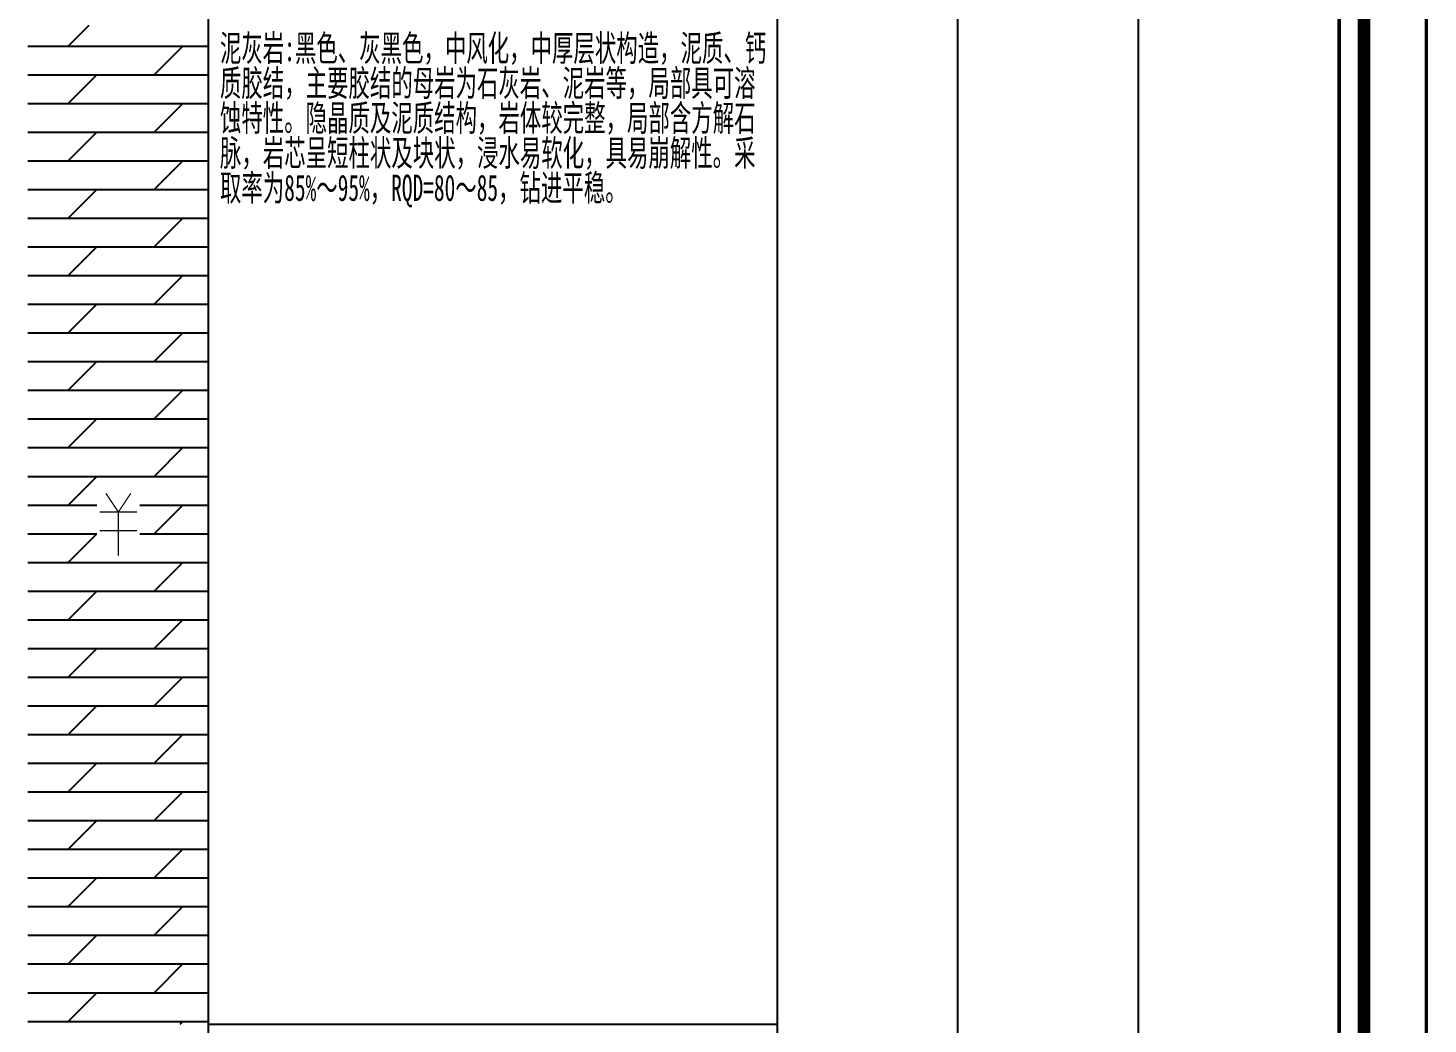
# Model space of a CAD drawing. Header units: millimetres. Extents: x 1264 to 9491, y 619 to 916.
# Drawn here: x 4702.6 to 4814.9, y 689.8 to 769.6 of the extents above; entities that cross this region are included whole.
import ezdxf

# ---------------------------------------------------------------- set-up
doc = ezdxf.new("R2010")
doc.units = ezdxf.units.MM
doc.styles.add('成果图表体', font='simfang_0.ttf', dxfattribs={"width": 0.6, "height": 2.1})

# ---------------------------------------------------------------- blocks, each defined once
blk = doc.blocks.new('FH_ZHONG.dwg', base_point=(0, 0.03))
blk.add_wipeout([(-1.7, -2.67), (1.7, -2.67), (1.7, 2.73), (-1.7, 2.73)])
at = {"color": 7, "const_width": 0.1}
for points in [[(-1, 2.53), (0, 1.03), (1, 2.53)], [(-1.5, 1.03), (1.5, 1.03)], [(0, 1.03), (0, -2.47)], [(-1.5, -0.47), (1.5, -0.47)]]:
    blk.add_lwpolyline(points, dxfattribs=at)
blk = doc.blocks.new('柱状图图框模板-(昇龙标准).dwg15', base_point=(27, 229))
for points, const_width in [([(0, 0), (210, 0), (210, 297), (0, 297)], 0.25), ([(25, 5), (205, 5), (205, 292), (25, 292)], 1), ([(27, 265), (203, 265), (203, 17), (27, 17)], 0.3)]:
    blk.add_lwpolyline(points, close=True, dxfattribs=dict(const_width=const_width))

msp = doc.modelspace()

# ---------------------------------------------------------------- hatches: boundary and pattern name
at = {"linetype": 'Continuous'}
h = msp.add_hatch(dxfattribs=at)
h.set_pattern_fill('GKNHY1', scale=0.5, style=0, pattern_type=2)
h.set_pattern_definition([(0, (0, 0), (0, 2.3), []), (45, (0, 0), (4e-16, 4.5999997), [3.252691, -6.5053825])])
h.paths.add_polyline_path([(4702.58, 689.79), (4717.07, 689.79), (4717.07, 769.89), (4702.58, 769.89)])

# ---------------------------------------------------------------- linework, layer by layer
at = {"color": 0}
for points in [[(4717.07, 635.89), (4717.07, 819.89)], [(4717.07, 635.89), (4717.07, 819.89)], [(4762.7, 635.89), (4762.7, 819.89)], [(4762.7, 635.89), (4762.7, 819.89)], [(4777.18, 635.89), (4777.18, 819.89)], [(4777.18, 635.89), (4777.18, 819.89)], [(4791.67, 635.89), (4791.67, 819.89)], [(4791.67, 635.89), (4791.67, 819.89)], [(4807.76, 635.89), (4807.76, 819.89)], [(4717.07, 689.79), (4717.07, 769.89)], [(4762.7, 689.79), (4762.7, 769.89)], [(4717.07, 689.79), (4762.7, 689.79)]]:
    msp.add_lwpolyline(points, dxfattribs=at)

# ---------------------------------------------------------------- texts
at = {"color": 0, "insert": (4717.98, 769.09), "char_height": 2.1, "width": 43.8045, "attachment_point": 1, "line_spacing_factor": 0.8, "style": '成果图表体'}
msp.add_mtext('\\A1;泥灰岩:黑色、灰黑色，中风化，中厚层状构造，泥质、钙质胶结，主要胶结的母岩为石灰岩、泥岩等，局部具可溶蚀特性。隐晶质及泥质结构，岩体较完整，局部含方解石脉，岩芯呈短柱状及块状，浸水易软化，具易崩解性。采取率为85%～95%，RQD=80～85，钻进平稳。', dxfattribs=at)

# ---------------------------------------------------------------- next in the draw order: block references
msp.add_blockref('FH_ZHONG.dwg', (4709.83, 729.84))

# ---------------------------------------------------------------- next in the draw order: block references
msp.add_blockref('柱状图图框模板-(昇龙标准).dwg15', (4631.76, 847.89))

doc.saveas('drawing.dxf')
